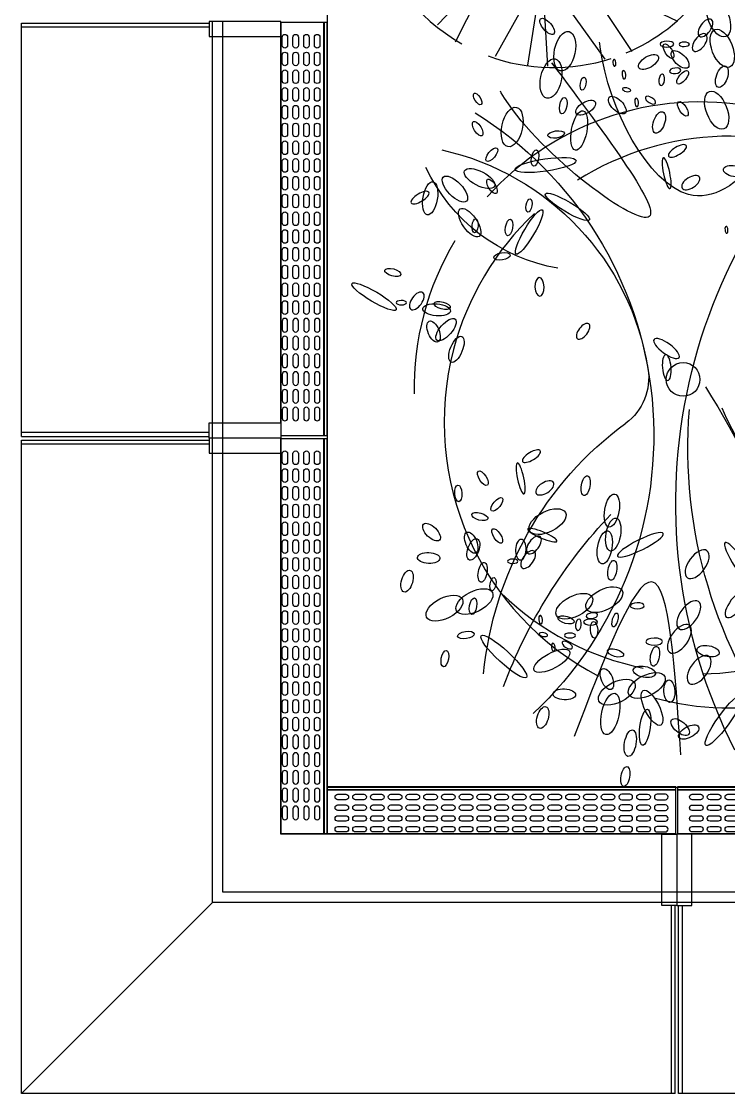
# Model space of a CAD drawing. Extents: x -284868 to 304789, y -137694 to 137894.
# Drawn here: x -79657 to -77067, y -119538 to -115613 of the extents above; entities that cross this region are included whole.
import ezdxf

# ---------------------------------------------------------------- set-up
doc = ezdxf.new("R2010")
doc.units = 0
doc.layers.get('0').update_dxf_attribs({"linetype": 'CONTINUOUS'})
for name, color, linetype in [('0-窗', 11, 'CONTINUOUS'), ('F-地漏', 8, 'CONTINUOUS'), ('P-平面植物', 251, 'CONTINUOUS')]:
    doc.layers.add(name, color=color, linetype=linetype)

# ---------------------------------------------------------------- blocks, each defined once
blk = doc.blocks.new('A$C3B8026B3')
for p, q in [((949.5, 2455), (949.5, 3870)), ((4255, 949.5), (2455, 949.5)), ((700, 700, 0), (0, 0))]:
    blk.add_line(p, q)
at = {"elevation": 0}
for points in [[(0, 3919), (688, 3919), (688, 3904.5), (0, 3904.5)], [(0, 2406), (688, 2406), (688, 2420.5), (0, 2420.5)], [(2406, 0), (2406, 688), (2420.5, 688), (2420.5, 0)]]:
    blk.add_lwpolyline(points, dxfattribs=at)
for points in [[(0, 2406), (0, 3919)], [(700, 2400), (700, 3925)], [(737.5, 2400), (737.5, 3925)], [(2400, 700), (700, 700), (700, 2400)], [(2400, 737.5), (737.5, 737.5), (737.5, 2400)], [(0, 2392), (688, 2392), (688, 2377.5), (0, 2377.5)], [(0, 0), (0, 2392)], [(2345, 949.5), (949.5, 949.5), (949.5, 2345)], [(4310, 737.5), (2400, 737.5)], [(2394, 0), (2394, 688), (2379.5, 688), (2379.5, 0)], [(4310, 700), (2400, 700)], [(2394, 0), (0, 0)], [(4304, 0), (2406, 0)]]:
    blk.add_lwpolyline(points)
for points in [[(688, 3925), (688, 3870), (949.5, 3870), (949.5, 3925)], [(688, 2400), (688, 2455), (949.5, 2455), (949.5, 2400)], [(688, 2400), (688, 2345), (949.5, 2345), (949.5, 2400)], [(2400, 688), (2345, 688), (2345, 949.5), (2400, 949.5)], [(2400, 688), (2455, 688), (2455, 949.5), (2400, 949.5)]]:
    blk.add_lwpolyline(points, close=True)
blk = doc.blocks.new('A$C06C71976')
for p, q in [((-1904, 160.1, 0), (0, 160.1)), ((-1904, 158, 0), (0, 158))]:
    blk.add_line(p, q)
blk.add_lwpolyline([(-1904, 170.5), (0, 170.5), (0, 0), (-1904, 0)], close=True)
for points in [[(-1839, 143.6), (-1809, 143.6, -1), (-1809, 123.6), (-1839, 123.6, -0.999999)], [(-1774, 143.6), (-1744, 143.6, -1), (-1744, 123.6), (-1774, 123.6, -0.999999)], [(-1709, 143.6), (-1679, 143.6, -1), (-1679, 123.6), (-1709, 123.6, -0.999999)], [(-1644, 143.6), (-1614, 143.6, -1), (-1614, 123.6), (-1644, 123.6, -0.999999)], [(-1579, 143.6), (-1549, 143.6, -1), (-1549, 123.6), (-1579, 123.6, -0.999999)], [(-1514, 143.6), (-1484, 143.6, -1), (-1484, 123.6), (-1514, 123.6, -0.999999)], [(-1449, 143.6), (-1419, 143.6, -1), (-1419, 123.6), (-1449, 123.6, -0.999999)], [(-1384, 143.6), (-1354, 143.6, -1), (-1354, 123.6), (-1384, 123.6, -0.999999)], [(-1319, 143.6), (-1289, 143.6, -1), (-1289, 123.6), (-1319, 123.6, -0.999999)], [(-1254, 143.6), (-1224, 143.6, -1), (-1224, 123.6), (-1254, 123.6, -0.999999)], [(-1189, 143.6), (-1159, 143.6, -1), (-1159, 123.6), (-1189, 123.6, -0.999999)], [(-1124, 143.6), (-1094, 143.6, -1), (-1094, 123.6), (-1124, 123.6, -0.999999)], [(-1029, 143.6), (-1059, 143.6, 1), (-1059, 123.6), (-1029, 123.6, 0.999999)], [(-964, 143.6), (-994, 143.6, 1), (-994, 123.6), (-964, 123.6, 0.999999)], [(-899, 143.6), (-929, 143.6, 1), (-929, 123.6), (-899, 123.6, 0.999999)], [(-834, 143.6), (-864, 143.6, 1), (-864, 123.6), (-834, 123.6, 0.999999)], [(-769, 143.6), (-799, 143.6, 1), (-799, 123.6), (-769, 123.6, 0.999999)], [(-704, 143.6), (-734, 143.6, 1), (-734, 123.6), (-704, 123.6, 0.999999)], [(-639, 143.6), (-669, 143.6, 1), (-669, 123.6), (-639, 123.6, 0.999999)], [(-574, 143.6), (-604, 143.6, 1), (-604, 123.6), (-574, 123.6, 0.999999)], [(-509, 143.6), (-539, 143.6, 1), (-539, 123.6), (-509, 123.6, 0.999999)], [(-444, 143.6), (-474, 143.6, 1), (-474, 123.6), (-444, 123.6, 0.999999)], [(-379, 143.6), (-409, 143.6, 1), (-409, 123.6), (-379, 123.6, 0.999999)], [(-314, 143.6), (-344, 143.6, 1), (-344, 123.6), (-314, 123.6, 0.999999)], [(-249, 143.6), (-279, 143.6, 1), (-279, 123.6), (-249, 123.6, 0.999999)], [(-184, 143.6), (-214, 143.6, 1), (-214, 123.6), (-184, 123.6, 0.999999)], [(-119, 143.6), (-149, 143.6, 1), (-149, 123.6), (-119, 123.6, 0.999999)], [(-54, 143.6), (-84, 143.6, 1), (-84, 123.6), (-54, 123.6, 0.999999)], [(-1839, 104.2), (-1809, 104.2, -1), (-1809, 84.2), (-1839, 84.2, -0.999999)], [(-1774, 104.2), (-1744, 104.2, -1), (-1744, 84.2), (-1774, 84.2, -0.999999)], [(-1709, 104.2), (-1679, 104.2, -1), (-1679, 84.2), (-1709, 84.2, -0.999999)], [(-1644, 104.2), (-1614, 104.2, -1), (-1614, 84.2), (-1644, 84.2, -0.999999)], [(-1579, 104.2), (-1549, 104.2, -1), (-1549, 84.2), (-1579, 84.2, -0.999999)], [(-1514, 104.2), (-1484, 104.2, -1), (-1484, 84.2), (-1514, 84.2, -0.999999)], [(-1449, 104.2), (-1419, 104.2, -1), (-1419, 84.2), (-1449, 84.2, -0.999999)], [(-1384, 104.2), (-1354, 104.2, -1), (-1354, 84.2), (-1384, 84.2, -0.999999)], [(-1319, 104.2), (-1289, 104.2, -1), (-1289, 84.2), (-1319, 84.2, -0.999999)], [(-1254, 104.2), (-1224, 104.2, -1), (-1224, 84.2), (-1254, 84.2, -0.999999)], [(-1189, 104.2), (-1159, 104.2, -1), (-1159, 84.2), (-1189, 84.2, -0.999999)], [(-1124, 104.2), (-1094, 104.2, -1), (-1094, 84.2), (-1124, 84.2, -0.999999)], [(-1029, 104.2), (-1059, 104.2, 1), (-1059, 84.2), (-1029, 84.2, 0.999999)], [(-964, 104.2), (-994, 104.2, 1), (-994, 84.2), (-964, 84.2, 0.999999)], [(-899, 104.2), (-929, 104.2, 1), (-929, 84.2), (-899, 84.2, 0.999999)], [(-834, 104.2), (-864, 104.2, 1), (-864, 84.2), (-834, 84.2, 0.999999)], [(-769, 104.2), (-799, 104.2, 1), (-799, 84.2), (-769, 84.2, 0.999999)], [(-704, 104.2), (-734, 104.2, 1), (-734, 84.2), (-704, 84.2, 0.999999)], [(-639, 104.2), (-669, 104.2, 1), (-669, 84.2), (-639, 84.2, 0.999999)], [(-574, 104.2), (-604, 104.2, 1), (-604, 84.2), (-574, 84.2, 0.999999)], [(-509, 104.2), (-539, 104.2, 1), (-539, 84.2), (-509, 84.2, 0.999999)], [(-444, 104.2), (-474, 104.2, 1), (-474, 84.2), (-444, 84.2, 0.999999)], [(-379, 104.2), (-409, 104.2, 1), (-409, 84.2), (-379, 84.2, 0.999999)], [(-314, 104.2), (-344, 104.2, 1), (-344, 84.2), (-314, 84.2, 0.999999)], [(-249, 104.2), (-279, 104.2, 1), (-279, 84.2), (-249, 84.2, 0.999999)], [(-184, 104.2), (-214, 104.2, 1), (-214, 84.2), (-184, 84.2, 0.999999)], [(-119, 104.2), (-149, 104.2, 1), (-149, 84.2), (-119, 84.2, 0.999999)], [(-54, 104.2), (-84, 104.2, 1), (-84, 84.2), (-54, 84.2, 0.999999)], [(-1839, 64.9), (-1809, 64.9, -1), (-1809, 44.9), (-1839, 44.9, -0.999999)], [(-1774, 64.9), (-1744, 64.9, -1), (-1744, 44.9), (-1774, 44.9, -0.999999)], [(-1709, 64.9), (-1679, 64.9, -1), (-1679, 44.9), (-1709, 44.9, -0.999999)], [(-1644, 64.9), (-1614, 64.9, -1), (-1614, 44.9), (-1644, 44.9, -0.999999)], [(-1579, 64.9), (-1549, 64.9, -1), (-1549, 44.9), (-1579, 44.9, -0.999999)], [(-1514, 64.9), (-1484, 64.9, -1), (-1484, 44.9), (-1514, 44.9, -0.999999)], [(-1449, 64.9), (-1419, 64.9, -1), (-1419, 44.9), (-1449, 44.9, -0.999999)], [(-1384, 64.9), (-1354, 64.9, -1), (-1354, 44.9), (-1384, 44.9, -0.999999)], [(-1319, 64.9), (-1289, 64.9, -1), (-1289, 44.9), (-1319, 44.9, -0.999999)], [(-1254, 64.9), (-1224, 64.9, -1), (-1224, 44.9), (-1254, 44.9, -0.999999)], [(-1189, 64.9), (-1159, 64.9, -1), (-1159, 44.9), (-1189, 44.9, -0.999999)], [(-1124, 64.9), (-1094, 64.9, -1), (-1094, 44.9), (-1124, 44.9, -0.999999)], [(-1029, 64.9), (-1059, 64.9, 1), (-1059, 44.9), (-1029, 44.9, 0.999999)], [(-964, 64.9), (-994, 64.9, 1), (-994, 44.9), (-964, 44.9, 0.999999)], [(-899, 64.9), (-929, 64.9, 1), (-929, 44.9), (-899, 44.9, 0.999999)], [(-834, 64.9), (-864, 64.9, 1), (-864, 44.9), (-834, 44.9, 0.999999)], [(-769, 64.9), (-799, 64.9, 1), (-799, 44.9), (-769, 44.9, 0.999999)], [(-704, 64.9), (-734, 64.9, 1), (-734, 44.9), (-704, 44.9, 0.999999)], [(-639, 64.9), (-669, 64.9, 1), (-669, 44.9), (-639, 44.9, 0.999999)], [(-574, 64.9), (-604, 64.9, 1), (-604, 44.9), (-574, 44.9, 0.999999)], [(-509, 64.9), (-539, 64.9, 1), (-539, 44.9), (-509, 44.9, 0.999999)], [(-444, 64.9), (-474, 64.9, 1), (-474, 44.9), (-444, 44.9, 0.999999)], [(-379, 64.9), (-409, 64.9, 1), (-409, 44.9), (-379, 44.9, 0.999999)], [(-314, 64.9), (-344, 64.9, 1), (-344, 44.9), (-314, 44.9, 0.999999)], [(-249, 64.9), (-279, 64.9, 1), (-279, 44.9), (-249, 44.9, 0.999999)], [(-184, 64.9), (-214, 64.9, 1), (-214, 44.9), (-184, 44.9, 0.999999)], [(-119, 64.9), (-149, 64.9, 1), (-149, 44.9), (-119, 44.9, 0.999999)], [(-54, 64.9), (-84, 64.9, 1), (-84, 44.9), (-54, 44.9, 0.999999)], [(-1839, 25.5), (-1809, 25.5, -1), (-1809, 5.5), (-1839, 5.5, -0.999999)], [(-1774, 25.5), (-1744, 25.5, -1), (-1744, 5.5), (-1774, 5.5, -0.999999)], [(-1709, 25.5), (-1679, 25.5, -1), (-1679, 5.5), (-1709, 5.5, -0.999999)], [(-1644, 25.5), (-1614, 25.5, -1), (-1614, 5.5), (-1644, 5.5, -0.999999)], [(-1579, 25.5), (-1549, 25.5, -1), (-1549, 5.5), (-1579, 5.5, -0.999999)], [(-1514, 25.5), (-1484, 25.5, -1), (-1484, 5.5), (-1514, 5.5, -0.999999)], [(-1449, 25.5), (-1419, 25.5, -1), (-1419, 5.5), (-1449, 5.5, -0.999999)], [(-1384, 25.5), (-1354, 25.5, -1), (-1354, 5.5), (-1384, 5.5, -0.999999)], [(-1319, 25.5), (-1289, 25.5, -1), (-1289, 5.5), (-1319, 5.5, -0.999999)], [(-1254, 25.5), (-1224, 25.5, -1), (-1224, 5.5), (-1254, 5.5, -0.999999)], [(-1189, 25.5), (-1159, 25.5, -1), (-1159, 5.5), (-1189, 5.5, -0.999999)], [(-1124, 25.5), (-1094, 25.5, -1), (-1094, 5.5), (-1124, 5.5, -0.999999)], [(-1029, 25.5), (-1059, 25.5, 1), (-1059, 5.5), (-1029, 5.5, 0.999999)], [(-964, 25.5), (-994, 25.5, 1), (-994, 5.5), (-964, 5.5, 0.999999)], [(-899, 25.5), (-929, 25.5, 1), (-929, 5.5), (-899, 5.5, 0.999999)], [(-834, 25.5), (-864, 25.5, 1), (-864, 5.5), (-834, 5.5, 0.999999)], [(-769, 25.5), (-799, 25.5, 1), (-799, 5.5), (-769, 5.5, 0.999999)], [(-704, 25.5), (-734, 25.5, 1), (-734, 5.5), (-704, 5.5, 0.999999)], [(-639, 25.5), (-669, 25.5, 1), (-669, 5.5), (-639, 5.5, 0.999999)], [(-574, 25.5), (-604, 25.5, 1), (-604, 5.5), (-574, 5.5, 0.999999)], [(-509, 25.5), (-539, 25.5, 1), (-539, 5.5), (-509, 5.5, 0.999999)], [(-444, 25.5), (-474, 25.5, 1), (-474, 5.5), (-444, 5.5, 0.999999)], [(-379, 25.5), (-409, 25.5, 1), (-409, 5.5), (-379, 5.5, 0.999999)], [(-314, 25.5), (-344, 25.5, 1), (-344, 5.5), (-314, 5.5, 0.999999)], [(-249, 25.5), (-279, 25.5, 1), (-279, 5.5), (-249, 5.5, 0.999999)], [(-184, 25.5), (-214, 25.5, 1), (-214, 5.5), (-184, 5.5, 0.999999)], [(-119, 25.5), (-149, 25.5, 1), (-149, 5.5), (-119, 5.5, 0.999999)], [(-54, 25.5), (-84, 25.5, 1), (-84, 5.5), (-54, 5.5, 0.999999)]]:
    blk.add_lwpolyline(points, format="xyb", close=True)
blk = doc.blocks.new('A$C678165FB')
for p, q in [((-36642.5, 756, 0), (-36642.5, 2269)), ((-36640.4, 756, 0), (-36640.4, 2269)), ((-36642.5, -700.5, 0), (-36642.5, 744)), ((-36640.4, -700.5, 0), (-36640.4, 744)), ((-35353, -540.4, 0), (-36630, -540.4)), ((-35353, -542.5, 0), (-36630, -542.5))]:
    blk.add_line(p, q)
blk.add_lwpolyline([(-36630.5, 3800), (-36630.5, -530.5), (-25800, -530.5)])
for points in [[(-36630, 756), (-36630, 2269), (-36800.5, 2269), (-36800.5, 756)], [(-36630, -700.5), (-36630, 744), (-36800.5, 744), (-36800.5, -700.5)], [(-35353, -530), (-36630, -530), (-36630, -700.5), (-35353, -700.5)]]:
    blk.add_lwpolyline(points, close=True)
for points in [[(-36775, 2215), (-36775, 2185, -1), (-36795, 2185), (-36795, 2215, -0.999999)], [(-36735.6, 2215), (-36735.6, 2185, -1), (-36755.6, 2185), (-36755.6, 2215, -0.999999)], [(-36696.3, 2215), (-36696.3, 2185, -1), (-36716.3, 2185), (-36716.3, 2215, -0.999999)], [(-36656.9, 2215), (-36656.9, 2185, -1), (-36676.9, 2185), (-36676.9, 2215, -0.999999)], [(-36775, 2150), (-36775, 2120, -1), (-36795, 2120), (-36795, 2150, -0.999999)], [(-36735.6, 2150), (-36735.6, 2120, -1), (-36755.6, 2120), (-36755.6, 2150, -0.999999)], [(-36696.3, 2150), (-36696.3, 2120, -1), (-36716.3, 2120), (-36716.3, 2150, -0.999999)], [(-36656.9, 2150), (-36656.9, 2120, -1), (-36676.9, 2120), (-36676.9, 2150, -0.999999)], [(-36775, 2085), (-36775, 2055, -1), (-36795, 2055), (-36795, 2085, -0.999999)], [(-36735.6, 2085), (-36735.6, 2055, -1), (-36755.6, 2055), (-36755.6, 2085, -0.999999)], [(-36696.3, 2085), (-36696.3, 2055, -1), (-36716.3, 2055), (-36716.3, 2085, -0.999999)], [(-36656.9, 2085), (-36656.9, 2055, -1), (-36676.9, 2055), (-36676.9, 2085, -0.999999)], [(-36775, 2020), (-36775, 1990, -1), (-36795, 1990), (-36795, 2020, -0.999999)], [(-36735.6, 2020), (-36735.6, 1990, -1), (-36755.6, 1990), (-36755.6, 2020, -0.999999)], [(-36696.3, 2020), (-36696.3, 1990, -1), (-36716.3, 1990), (-36716.3, 2020, -0.999999)], [(-36656.9, 2020), (-36656.9, 1990, -1), (-36676.9, 1990), (-36676.9, 2020, -0.999999)], [(-36775, 1955), (-36775, 1925, -1), (-36795, 1925), (-36795, 1955, -0.999999)], [(-36735.6, 1955), (-36735.6, 1925, -1), (-36755.6, 1925), (-36755.6, 1955, -0.999999)], [(-36696.3, 1955), (-36696.3, 1925, -1), (-36716.3, 1925), (-36716.3, 1955, -0.999999)], [(-36656.9, 1955), (-36656.9, 1925, -1), (-36676.9, 1925), (-36676.9, 1955, -0.999999)], [(-36775, 1890), (-36775, 1860, -1), (-36795, 1860), (-36795, 1890, -0.999999)], [(-36735.6, 1890), (-36735.6, 1860, -1), (-36755.6, 1860), (-36755.6, 1890, -0.999999)], [(-36696.3, 1890), (-36696.3, 1860, -1), (-36716.3, 1860), (-36716.3, 1890, -0.999999)], [(-36656.9, 1890), (-36656.9, 1860, -1), (-36676.9, 1860), (-36676.9, 1890, -0.999999)], [(-36775, 1825), (-36775, 1795, -1), (-36795, 1795), (-36795, 1825, -0.999999)], [(-36735.6, 1825), (-36735.6, 1795, -1), (-36755.6, 1795), (-36755.6, 1825, -0.999999)], [(-36696.3, 1825), (-36696.3, 1795, -1), (-36716.3, 1795), (-36716.3, 1825, -0.999999)], [(-36656.9, 1825), (-36656.9, 1795, -1), (-36676.9, 1795), (-36676.9, 1825, -0.999999)], [(-36775, 1760), (-36775, 1730, -1), (-36795, 1730), (-36795, 1760, -0.999999)], [(-36735.6, 1760), (-36735.6, 1730, -1), (-36755.6, 1730), (-36755.6, 1760, -0.999999)], [(-36696.3, 1760), (-36696.3, 1730, -1), (-36716.3, 1730), (-36716.3, 1760, -0.999999)], [(-36656.9, 1760), (-36656.9, 1730, -1), (-36676.9, 1730), (-36676.9, 1760, -0.999999)], [(-36775, 1695), (-36775, 1665, -1), (-36795, 1665), (-36795, 1695, -0.999999)], [(-36735.6, 1695), (-36735.6, 1665, -1), (-36755.6, 1665), (-36755.6, 1695, -0.999999)], [(-36696.3, 1695), (-36696.3, 1665, -1), (-36716.3, 1665), (-36716.3, 1695, -0.999999)], [(-36656.9, 1695), (-36656.9, 1665, -1), (-36676.9, 1665), (-36676.9, 1695, -0.999999)], [(-36775, 1630), (-36775, 1600, -1), (-36795, 1600), (-36795, 1630, -0.999999)], [(-36735.6, 1630), (-36735.6, 1600, -1), (-36755.6, 1600), (-36755.6, 1630, -0.999999)], [(-36696.3, 1630), (-36696.3, 1600, -1), (-36716.3, 1600), (-36716.3, 1630, -0.999999)], [(-36656.9, 1630), (-36656.9, 1600, -1), (-36676.9, 1600), (-36676.9, 1630, -0.999999)], [(-36775, 1565), (-36775, 1535, -1), (-36795, 1535), (-36795, 1565, -0.999999)], [(-36735.6, 1565), (-36735.6, 1535, -1), (-36755.6, 1535), (-36755.6, 1565, -0.999999)], [(-36696.3, 1565), (-36696.3, 1535, -1), (-36716.3, 1535), (-36716.3, 1565, -0.999999)], [(-36656.9, 1565), (-36656.9, 1535, -1), (-36676.9, 1535), (-36676.9, 1565, -0.999999)], [(-36775, 1500), (-36775, 1470, -1), (-36795, 1470), (-36795, 1500, -0.999999)], [(-36735.6, 1500), (-36735.6, 1470, -1), (-36755.6, 1470), (-36755.6, 1500, -0.999999)], [(-36696.3, 1500), (-36696.3, 1470, -1), (-36716.3, 1470), (-36716.3, 1500, -0.999999)], [(-36656.9, 1500), (-36656.9, 1470, -1), (-36676.9, 1470), (-36676.9, 1500, -0.999999)], [(-36775, 1435), (-36775, 1405, -1), (-36795, 1405), (-36795, 1435, -0.999999)], [(-36735.6, 1435), (-36735.6, 1405, -1), (-36755.6, 1405), (-36755.6, 1435, -0.999999)], [(-36696.3, 1435), (-36696.3, 1405, -1), (-36716.3, 1405), (-36716.3, 1435, -0.999999)], [(-36656.9, 1435), (-36656.9, 1405, -1), (-36676.9, 1405), (-36676.9, 1435, -0.999999)], [(-36775, 1370), (-36775, 1340, -1), (-36795, 1340), (-36795, 1370, -0.999999)], [(-36735.6, 1370), (-36735.6, 1340, -1), (-36755.6, 1340), (-36755.6, 1370, -0.999999)], [(-36696.3, 1370), (-36696.3, 1340, -1), (-36716.3, 1340), (-36716.3, 1370, -0.999999)], [(-36656.9, 1370), (-36656.9, 1340, -1), (-36676.9, 1340), (-36676.9, 1370, -0.999999)], [(-36775, 1305), (-36775, 1275, -1), (-36795, 1275), (-36795, 1305, -0.999999)], [(-36735.6, 1305), (-36735.6, 1275, -1), (-36755.6, 1275), (-36755.6, 1305, -0.999999)], [(-36696.3, 1305), (-36696.3, 1275, -1), (-36716.3, 1275), (-36716.3, 1305, -0.999999)], [(-36656.9, 1305), (-36656.9, 1275, -1), (-36676.9, 1275), (-36676.9, 1305, -0.999999)], [(-36775, 1240), (-36775, 1210, -1), (-36795, 1210), (-36795, 1240, -0.999999)], [(-36735.6, 1240), (-36735.6, 1210, -1), (-36755.6, 1210), (-36755.6, 1240, -0.999999)], [(-36696.3, 1240), (-36696.3, 1210, -1), (-36716.3, 1210), (-36716.3, 1240, -0.999999)], [(-36656.9, 1240), (-36656.9, 1210, -1), (-36676.9, 1210), (-36676.9, 1240, -0.999999)], [(-36775, 1145), (-36775, 1175, 1), (-36795, 1175), (-36795, 1145, 0.999999)], [(-36735.6, 1145), (-36735.6, 1175, 1), (-36755.6, 1175), (-36755.6, 1145, 0.999999)], [(-36696.3, 1145), (-36696.3, 1175, 1), (-36716.3, 1175), (-36716.3, 1145, 0.999999)], [(-36656.9, 1145), (-36656.9, 1175, 1), (-36676.9, 1175), (-36676.9, 1145, 0.999999)], [(-36775, 1080), (-36775, 1110, 1), (-36795, 1110), (-36795, 1080, 0.999999)], [(-36735.6, 1080), (-36735.6, 1110, 1), (-36755.6, 1110), (-36755.6, 1080, 0.999999)], [(-36696.3, 1080), (-36696.3, 1110, 1), (-36716.3, 1110), (-36716.3, 1080, 0.999999)], [(-36656.9, 1080), (-36656.9, 1110, 1), (-36676.9, 1110), (-36676.9, 1080, 0.999999)], [(-36775, 1015), (-36775, 1045, 1), (-36795, 1045), (-36795, 1015, 0.999999)], [(-36735.6, 1015), (-36735.6, 1045, 1), (-36755.6, 1045), (-36755.6, 1015, 0.999999)], [(-36696.3, 1015), (-36696.3, 1045, 1), (-36716.3, 1045), (-36716.3, 1015, 0.999999)], [(-36656.9, 1015), (-36656.9, 1045, 1), (-36676.9, 1045), (-36676.9, 1015, 0.999999)], [(-36775, 950), (-36775, 980, 1), (-36795, 980), (-36795, 950, 0.999999)], [(-36735.6, 950), (-36735.6, 980, 1), (-36755.6, 980), (-36755.6, 950, 0.999999)], [(-36696.3, 950), (-36696.3, 980, 1), (-36716.3, 980), (-36716.3, 950, 0.999999)], [(-36656.9, 950), (-36656.9, 980, 1), (-36676.9, 980), (-36676.9, 950, 0.999999)], [(-36775, 885), (-36775, 915, 1), (-36795, 915), (-36795, 885, 0.999999)], [(-36735.6, 885), (-36735.6, 915, 1), (-36755.6, 915), (-36755.6, 885, 0.999999)], [(-36696.3, 885), (-36696.3, 915, 1), (-36716.3, 915), (-36716.3, 885, 0.999999)], [(-36656.9, 885), (-36656.9, 915, 1), (-36676.9, 915), (-36676.9, 885, 0.999999)], [(-36775, 820), (-36775, 850, 1), (-36795, 850), (-36795, 820, 0.999999)], [(-36735.6, 820), (-36735.6, 850, 1), (-36755.6, 850), (-36755.6, 820, 0.999999)], [(-36696.3, 820), (-36696.3, 850, 1), (-36716.3, 850), (-36716.3, 820, 0.999999)], [(-36656.9, 820), (-36656.9, 850, 1), (-36676.9, 850), (-36676.9, 820, 0.999999)], [(-36775, 690), (-36775, 660, -1), (-36795, 660), (-36795, 690, -0.999999)], [(-36735.6, 690), (-36735.6, 660, -1), (-36755.6, 660), (-36755.6, 690, -0.999999)], [(-36696.3, 690), (-36696.3, 660, -1), (-36716.3, 660), (-36716.3, 690, -0.999999)], [(-36656.9, 690), (-36656.9, 660, -1), (-36676.9, 660), (-36676.9, 690, -0.999999)], [(-36775, 625), (-36775, 595, -1), (-36795, 595), (-36795, 625, -0.999999)], [(-36735.6, 625), (-36735.6, 595, -1), (-36755.6, 595), (-36755.6, 625, -0.999999)], [(-36696.3, 625), (-36696.3, 595, -1), (-36716.3, 595), (-36716.3, 625, -0.999999)], [(-36656.9, 625), (-36656.9, 595, -1), (-36676.9, 595), (-36676.9, 625, -0.999999)], [(-36775, 560), (-36775, 530, -1), (-36795, 530), (-36795, 560, -0.999999)], [(-36735.6, 560), (-36735.6, 530, -1), (-36755.6, 530), (-36755.6, 560, -0.999999)], [(-36696.3, 560), (-36696.3, 530, -1), (-36716.3, 530), (-36716.3, 560, -0.999999)], [(-36656.9, 560), (-36656.9, 530, -1), (-36676.9, 530), (-36676.9, 560, -0.999999)], [(-36775, 495), (-36775, 465, -1), (-36795, 465), (-36795, 495, -0.999999)], [(-36735.6, 495), (-36735.6, 465, -1), (-36755.6, 465), (-36755.6, 495, -0.999999)], [(-36696.3, 495), (-36696.3, 465, -1), (-36716.3, 465), (-36716.3, 495, -0.999999)], [(-36656.9, 495), (-36656.9, 465, -1), (-36676.9, 465), (-36676.9, 495, -0.999999)], [(-36775, 430), (-36775, 400, -1), (-36795, 400), (-36795, 430, -0.999999)], [(-36735.6, 430), (-36735.6, 400, -1), (-36755.6, 400), (-36755.6, 430, -0.999999)], [(-36696.3, 430), (-36696.3, 400, -1), (-36716.3, 400), (-36716.3, 430, -0.999999)], [(-36656.9, 430), (-36656.9, 400, -1), (-36676.9, 400), (-36676.9, 430, -0.999999)], [(-36775, 365), (-36775, 335, -1), (-36795, 335), (-36795, 365, -0.999999)], [(-36735.6, 365), (-36735.6, 335, -1), (-36755.6, 335), (-36755.6, 365, -0.999999)], [(-36696.3, 365), (-36696.3, 335, -1), (-36716.3, 335), (-36716.3, 365, -0.999999)], [(-36656.9, 365), (-36656.9, 335, -1), (-36676.9, 335), (-36676.9, 365, -0.999999)], [(-36775, 300), (-36775, 270, -1), (-36795, 270), (-36795, 300, -0.999999)], [(-36735.6, 300), (-36735.6, 270, -1), (-36755.6, 270), (-36755.6, 300, -0.999999)], [(-36696.3, 300), (-36696.3, 270, -1), (-36716.3, 270), (-36716.3, 300, -0.999999)], [(-36656.9, 300), (-36656.9, 270, -1), (-36676.9, 270), (-36676.9, 300, -0.999999)], [(-36775, 235), (-36775, 205, -1), (-36795, 205), (-36795, 235, -0.999999)], [(-36735.6, 235), (-36735.6, 205, -1), (-36755.6, 205), (-36755.6, 235, -0.999999)], [(-36696.3, 235), (-36696.3, 205, -1), (-36716.3, 205), (-36716.3, 235, -0.999999)], [(-36656.9, 235), (-36656.9, 205, -1), (-36676.9, 205), (-36676.9, 235, -0.999999)], [(-36775, 170), (-36775, 140, -1), (-36795, 140), (-36795, 170, -0.999999)], [(-36735.6, 170), (-36735.6, 140, -1), (-36755.6, 140), (-36755.6, 170, -0.999999)], [(-36696.3, 170), (-36696.3, 140, -1), (-36716.3, 140), (-36716.3, 170, -0.999999)], [(-36656.9, 170), (-36656.9, 140, -1), (-36676.9, 140), (-36676.9, 170, -0.999999)], [(-36775, 105), (-36775, 75, -1), (-36795, 75), (-36795, 105, -0.999999)], [(-36735.6, 105), (-36735.6, 75, -1), (-36755.6, 75), (-36755.6, 105, -0.999999)], [(-36696.3, 105), (-36696.3, 75, -1), (-36716.3, 75), (-36716.3, 105, -0.999999)], [(-36656.9, 105), (-36656.9, 75, -1), (-36676.9, 75), (-36676.9, 105, -0.999999)], [(-36775, 40), (-36775, 10, -1), (-36795, 10), (-36795, 40, -0.999999)], [(-36735.6, 40), (-36735.6, 10, -1), (-36755.6, 10), (-36755.6, 40, -0.999999)], [(-36696.3, 40), (-36696.3, 10, -1), (-36716.3, 10), (-36716.3, 40, -0.999999)], [(-36656.9, 40), (-36656.9, 10, -1), (-36676.9, 10), (-36676.9, 40, -0.999999)], [(-36775, -25), (-36775, -55, -1), (-36795, -55), (-36795, -25, -0.999999)], [(-36735.6, -25), (-36735.6, -55, -1), (-36755.6, -55), (-36755.6, -25, -0.999999)], [(-36696.3, -25), (-36696.3, -55, -1), (-36716.3, -55), (-36716.3, -25, -0.999999)], [(-36656.9, -25), (-36656.9, -55, -1), (-36676.9, -55), (-36676.9, -25, -0.999999)], [(-36775, -90), (-36775, -120, -1), (-36795, -120), (-36795, -90, -0.999999)], [(-36735.6, -90), (-36735.6, -120, -1), (-36755.6, -120), (-36755.6, -90, -0.999999)], [(-36696.3, -90), (-36696.3, -120, -1), (-36716.3, -120), (-36716.3, -90, -0.999999)], [(-36656.9, -90), (-36656.9, -120, -1), (-36676.9, -120), (-36676.9, -90, -0.999999)], [(-36775, -155), (-36775, -185, -1), (-36795, -185), (-36795, -155, -0.999999)], [(-36735.6, -155), (-36735.6, -185, -1), (-36755.6, -185), (-36755.6, -155, -0.999999)], [(-36696.3, -155), (-36696.3, -185, -1), (-36716.3, -185), (-36716.3, -155, -0.999999)], [(-36656.9, -155), (-36656.9, -185, -1), (-36676.9, -185), (-36676.9, -155, -0.999999)], [(-36775, -220), (-36775, -250, -1), (-36795, -250), (-36795, -220, -0.999999)], [(-36735.6, -220), (-36735.6, -250, -1), (-36755.6, -250), (-36755.6, -220, -0.999999)], [(-36696.3, -220), (-36696.3, -250, -1), (-36716.3, -250), (-36716.3, -220, -0.999999)], [(-36656.9, -220), (-36656.9, -250, -1), (-36676.9, -250), (-36676.9, -220, -0.999999)], [(-36775, -285), (-36775, -315, -1), (-36795, -315), (-36795, -285, -0.999999)], [(-36735.6, -285), (-36735.6, -315, -1), (-36755.6, -315), (-36755.6, -285, -0.999999)], [(-36696.3, -285), (-36696.3, -315, -1), (-36716.3, -315), (-36716.3, -285, -0.999999)], [(-36656.9, -285), (-36656.9, -315, -1), (-36676.9, -315), (-36676.9, -285, -0.999999)], [(-36775, -380), (-36775, -350, 1), (-36795, -350), (-36795, -380, 0.999999)], [(-36735.6, -380), (-36735.6, -350, 1), (-36755.6, -350), (-36755.6, -380, 0.999999)], [(-36696.3, -380), (-36696.3, -350, 1), (-36716.3, -350), (-36716.3, -380, 0.999999)], [(-36656.9, -380), (-36656.9, -350, 1), (-36676.9, -350), (-36676.9, -380, 0.999999)], [(-36775, -445), (-36775, -415, 1), (-36795, -415), (-36795, -445, 0.999999)], [(-36735.6, -445), (-36735.6, -415, 1), (-36755.6, -415), (-36755.6, -445, 0.999999)], [(-36696.3, -445), (-36696.3, -415, 1), (-36716.3, -415), (-36716.3, -445, 0.999999)], [(-36656.9, -445), (-36656.9, -415, 1), (-36676.9, -415), (-36676.9, -445, 0.999999)], [(-36775, -510), (-36775, -480, 1), (-36795, -480), (-36795, -510, 0.999999)], [(-36735.6, -510), (-36735.6, -480, 1), (-36755.6, -480), (-36755.6, -510, 0.999999)], [(-36696.3, -510), (-36696.3, -480, 1), (-36716.3, -480), (-36716.3, -510, 0.999999)], [(-36656.9, -510), (-36656.9, -480, 1), (-36676.9, -480), (-36676.9, -510, 0.999999)], [(-36775, -575), (-36775, -545, 1), (-36795, -545), (-36795, -575, 0.999999)], [(-36735.6, -575), (-36735.6, -545, 1), (-36755.6, -545), (-36755.6, -575, 0.999999)], [(-36696.3, -575), (-36696.3, -545, 1), (-36716.3, -545), (-36716.3, -575, 0.999999)], [(-36656.9, -575), (-36656.9, -545, 1), (-36676.9, -545), (-36676.9, -575, 0.999999)], [(-36591.5, -556.9), (-36561.5, -556.9, -1), (-36561.5, -576.9), (-36591.5, -576.9, -0.999999)], [(-36526.5, -556.9), (-36496.5, -556.9, -1), (-36496.5, -576.9), (-36526.5, -576.9, -0.999999)], [(-36461.5, -556.9), (-36431.5, -556.9, -1), (-36431.5, -576.9), (-36461.5, -576.9, -0.999999)], [(-36396.5, -556.9), (-36366.5, -556.9, -1), (-36366.5, -576.9), (-36396.5, -576.9, -0.999999)], [(-36331.5, -556.9), (-36301.5, -556.9, -1), (-36301.5, -576.9), (-36331.5, -576.9, -0.999999)], [(-36266.5, -556.9), (-36236.5, -556.9, -1), (-36236.5, -576.9), (-36266.5, -576.9, -0.999999)], [(-36201.5, -556.9), (-36171.5, -556.9, -1), (-36171.5, -576.9), (-36201.5, -576.9, -0.999999)], [(-36136.5, -556.9), (-36106.5, -556.9, -1), (-36106.5, -576.9), (-36136.5, -576.9, -0.999999)], [(-36071.5, -556.9), (-36041.5, -556.9, -1), (-36041.5, -576.9), (-36071.5, -576.9, -0.999999)], [(-36006.5, -556.9), (-35976.5, -556.9, -1), (-35976.5, -576.9), (-36006.5, -576.9, -0.999999)], [(-35941.5, -556.9), (-35911.5, -556.9, -1), (-35911.5, -576.9), (-35941.5, -576.9, -0.999999)], [(-35876.5, -556.9), (-35846.5, -556.9, -1), (-35846.5, -576.9), (-35876.5, -576.9, -0.999999)], [(-35811.5, -556.9), (-35781.5, -556.9, -1), (-35781.5, -576.9), (-35811.5, -576.9, -0.999999)], [(-35746.5, -556.9), (-35716.5, -556.9, -1), (-35716.5, -576.9), (-35746.5, -576.9, -0.999999)], [(-35681.5, -556.9), (-35651.5, -556.9, -1), (-35651.5, -576.9), (-35681.5, -576.9, -0.999999)], [(-35616.5, -556.9), (-35586.5, -556.9, -1), (-35586.5, -576.9), (-35616.5, -576.9, -0.999999)], [(-35521.5, -556.9), (-35551.5, -556.9, 1), (-35551.5, -576.9), (-35521.5, -576.9, 0.999999)], [(-35486.5, -556.9), (-35456.5, -556.9, -1), (-35456.5, -576.9), (-35486.5, -576.9, -0.999999)], [(-35391.5, -556.9), (-35421.5, -556.9, 1), (-35421.5, -576.9), (-35391.5, -576.9, 0.999999)], [(-36775, -640), (-36775, -610, 1), (-36795, -610), (-36795, -640, 0.999999)], [(-36735.6, -640), (-36735.6, -610, 1), (-36755.6, -610), (-36755.6, -640, 0.999999)], [(-36696.3, -640), (-36696.3, -610, 1), (-36716.3, -610), (-36716.3, -640, 0.999999)], [(-36656.9, -640), (-36656.9, -610, 1), (-36676.9, -610), (-36676.9, -640, 0.999999)], [(-36591.5, -596.2), (-36561.5, -596.2, -1), (-36561.5, -616.2), (-36591.5, -616.2, -0.999999)], [(-36526.5, -596.2), (-36496.5, -596.2, -1), (-36496.5, -616.2), (-36526.5, -616.2, -0.999999)], [(-36461.5, -596.2), (-36431.5, -596.2, -1), (-36431.5, -616.2), (-36461.5, -616.2, -0.999999)], [(-36396.5, -596.2), (-36366.5, -596.2, -1), (-36366.5, -616.2), (-36396.5, -616.2, -0.999999)], [(-36331.5, -596.2), (-36301.5, -596.2, -1), (-36301.5, -616.2), (-36331.5, -616.2, -0.999999)], [(-36266.5, -596.2), (-36236.5, -596.2, -1), (-36236.5, -616.2), (-36266.5, -616.2, -0.999999)], [(-36201.5, -596.2), (-36171.5, -596.2, -1), (-36171.5, -616.2), (-36201.5, -616.2, -0.999999)], [(-36136.5, -596.2), (-36106.5, -596.2, -1), (-36106.5, -616.2), (-36136.5, -616.2, -0.999999)], [(-36071.5, -596.2), (-36041.5, -596.2, -1), (-36041.5, -616.2), (-36071.5, -616.2, -0.999999)], [(-36006.5, -596.2), (-35976.5, -596.2, -1), (-35976.5, -616.2), (-36006.5, -616.2, -0.999999)], [(-35941.5, -596.2), (-35911.5, -596.2, -1), (-35911.5, -616.2), (-35941.5, -616.2, -0.999999)], [(-35876.5, -596.2), (-35846.5, -596.2, -1), (-35846.5, -616.2), (-35876.5, -616.2, -0.999999)], [(-35811.5, -596.2), (-35781.5, -596.2, -1), (-35781.5, -616.2), (-35811.5, -616.2, -0.999999)], [(-35746.5, -596.2), (-35716.5, -596.2, -1), (-35716.5, -616.2), (-35746.5, -616.2, -0.999999)], [(-35681.5, -596.2), (-35651.5, -596.2, -1), (-35651.5, -616.2), (-35681.5, -616.2, -0.999999)], [(-35616.5, -596.2), (-35586.5, -596.2, -1), (-35586.5, -616.2), (-35616.5, -616.2, -0.999999)], [(-35521.5, -596.2), (-35551.5, -596.2, 1), (-35551.5, -616.2), (-35521.5, -616.2, 0.999999)], [(-35486.5, -596.2), (-35456.5, -596.2, -1), (-35456.5, -616.2), (-35486.5, -616.2, -0.999999)], [(-35391.5, -596.2), (-35421.5, -596.2, 1), (-35421.5, -616.2), (-35391.5, -616.2, 0.999999)], [(-36591.5, -635.6), (-36561.5, -635.6, -1), (-36561.5, -655.6), (-36591.5, -655.6, -0.999999)], [(-36526.5, -635.6), (-36496.5, -635.6, -1), (-36496.5, -655.6), (-36526.5, -655.6, -0.999999)], [(-36461.5, -635.6), (-36431.5, -635.6, -1), (-36431.5, -655.6), (-36461.5, -655.6, -0.999999)], [(-36396.5, -635.6), (-36366.5, -635.6, -1), (-36366.5, -655.6), (-36396.5, -655.6, -0.999999)], [(-36331.5, -635.6), (-36301.5, -635.6, -1), (-36301.5, -655.6), (-36331.5, -655.6, -0.999999)], [(-36266.5, -635.6), (-36236.5, -635.6, -1), (-36236.5, -655.6), (-36266.5, -655.6, -0.999999)], [(-36201.5, -635.6), (-36171.5, -635.6, -1), (-36171.5, -655.6), (-36201.5, -655.6, -0.999999)], [(-36136.5, -635.6), (-36106.5, -635.6, -1), (-36106.5, -655.6), (-36136.5, -655.6, -0.999999)], [(-36071.5, -635.6), (-36041.5, -635.6, -1), (-36041.5, -655.6), (-36071.5, -655.6, -0.999999)], [(-36006.5, -635.6), (-35976.5, -635.6, -1), (-35976.5, -655.6), (-36006.5, -655.6, -0.999999)], [(-35941.5, -635.6), (-35911.5, -635.6, -1), (-35911.5, -655.6), (-35941.5, -655.6, -0.999999)], [(-35876.5, -635.6), (-35846.5, -635.6, -1), (-35846.5, -655.6), (-35876.5, -655.6, -0.999999)], [(-35811.5, -635.6), (-35781.5, -635.6, -1), (-35781.5, -655.6), (-35811.5, -655.6, -0.999999)], [(-35746.5, -635.6), (-35716.5, -635.6, -1), (-35716.5, -655.6), (-35746.5, -655.6, -0.999999)], [(-35681.5, -635.6), (-35651.5, -635.6, -1), (-35651.5, -655.6), (-35681.5, -655.6, -0.999999)], [(-35616.5, -635.6), (-35586.5, -635.6, -1), (-35586.5, -655.6), (-35616.5, -655.6, -0.999999)], [(-35521.5, -635.6), (-35551.5, -635.6, 1), (-35551.5, -655.6), (-35521.5, -655.6, 0.999999)], [(-35486.5, -635.6), (-35456.5, -635.6, -1), (-35456.5, -655.6), (-35486.5, -655.6, -0.999999)], [(-35391.5, -635.6), (-35421.5, -635.6, 1), (-35421.5, -655.6), (-35391.5, -655.6, 0.999999)], [(-36591.5, -675), (-36561.5, -675, -1), (-36561.5, -695), (-36591.5, -695, -0.999999)], [(-36526.5, -675), (-36496.5, -675, -1), (-36496.5, -695), (-36526.5, -695, -0.999999)], [(-36461.5, -675), (-36431.5, -675, -1), (-36431.5, -695), (-36461.5, -695, -0.999999)], [(-36396.5, -675), (-36366.5, -675, -1), (-36366.5, -695), (-36396.5, -695, -0.999999)], [(-36331.5, -675), (-36301.5, -675, -1), (-36301.5, -695), (-36331.5, -695, -0.999999)], [(-36266.5, -675), (-36236.5, -675, -1), (-36236.5, -695), (-36266.5, -695, -0.999999)], [(-36201.5, -675), (-36171.5, -675, -1), (-36171.5, -695), (-36201.5, -695, -0.999999)], [(-36136.5, -675), (-36106.5, -675, -1), (-36106.5, -695), (-36136.5, -695, -0.999999)], [(-36071.5, -675), (-36041.5, -675, -1), (-36041.5, -695), (-36071.5, -695, -0.999999)], [(-36006.5, -675), (-35976.5, -675, -1), (-35976.5, -695), (-36006.5, -695, -0.999999)], [(-35941.5, -675), (-35911.5, -675, -1), (-35911.5, -695), (-35941.5, -695, -0.999999)], [(-35876.5, -675), (-35846.5, -675, -1), (-35846.5, -695), (-35876.5, -695, -0.999999)], [(-35811.5, -675), (-35781.5, -675, -1), (-35781.5, -695), (-35811.5, -695, -0.999999)], [(-35746.5, -675), (-35716.5, -675, -1), (-35716.5, -695), (-35746.5, -695, -0.999999)], [(-35681.5, -675), (-35651.5, -675, -1), (-35651.5, -695), (-35681.5, -695, -0.999999)], [(-35616.5, -675), (-35586.5, -675, -1), (-35586.5, -695), (-35616.5, -695, -0.999999)], [(-35521.5, -675), (-35551.5, -675, 1), (-35551.5, -695), (-35521.5, -695, 0.999999)], [(-35486.5, -675), (-35456.5, -675, -1), (-35456.5, -695), (-35486.5, -695, -0.999999)], [(-35391.5, -675), (-35421.5, -675, 1), (-35421.5, -695), (-35391.5, -695, 0.999999)]]:
    blk.add_lwpolyline(points, format="xyb", close=True)
at = {"xscale": -1}
blk.add_blockref('A$C06C71976', (-35347, -700.5), dxfattribs=at)
blk = doc.blocks.new('yld.studio@foxmail.com-15')
at = {"color": 251}
blk.add_circle((67569.1, -97904.1), 44.8, dxfattribs=at)
for centre, start, end in [((67613.8, -97926.4), 76.8896, 138.1177), ((67693.5, -98017.5), 61.0105, 122.2385), ((67693.5, -98017.5), 133.1644, 165.3241), ((67613.8, -97926.4), 149.0435, 181.2033), ((67693.5, -98017.5), 165.3241, 242.6562), ((67613.8, -97926.4), 270.5201, 325.0744), ((67613.8, -97926.4), 226.0477, 258.5353), ((67693.5, -98017.5), 254.641, 309.1952)]:
    blk.add_arc(centre, 760, start, end, dxfattribs=at)
for centre, major_axis, ratio in [((67663.4, -96943), (19.4, -49.7), 0.514982), ((67254.3, -97031.6), (-11.3, -52.2), 0.514982), ((67673.2, -97023.9), (19.4, -49.7), 0.514982), ((67477, -97060.3), (25.5, 15.6), 0.489709), ((67217.7, -97104.4), (-11.3, -52.2), 0.514982), ((67672.1, -97099.4), (-10.1, -28.2), 0.489709), ((67658.2, -97188.3), (19.4, -49.7), 0.514982), ((67114.4, -97233.1), (-11.3, -52.2), 0.514982), ((67309.9, -97181.8), (25.5, 15.6), 0.489709), ((67292.6, -97242.3), (-10.1, -52.5), 0.38159), ((67505.1, -97221), (-10.1, -28.2), 0.489709), ((67203.3, -97334.2), (81.1, 11.7), 0.200035), ((67705.7, -97350.7), (29.4, -5.6), 0.489709), ((67261.4, -97445.4), (58.6, -34.7), 0.200035), ((67159.8, -97512.1), (-34.6, -58.6), 0.200035), ((67015.8, -97495.7), (-1.6, -18.4), 0.42873), ((66747.1, -97684.1), (58.6, -34.7), 0.200035), ((66913.5, -97719.2), (36.8, -3.3), 0.42873), ((66905.5, -97776.9), (11.5, -27.6), 0.489709), ((66938.4, -97771.9), (24.3, 27.9), 0.42873), ((66971.4, -98207), (1.2, -22.2), 0.42873), ((67005.6, -98338), (11.5, -27.6), 0.489709), ((67011.1, -98356.1), (-10.1, -28.2), 0.489709), ((67332.3, -98569.6), (1.2, -22.2), 0.42873), ((67092.3, -98640.9), (60.3, -55.5), 0.200035), ((67635.7, -98626.5), (29.4, -5.6), 0.489709), ((67465.8, -98681.4), (29.4, -5.6), 0.489709), ((67366.5, -98700.6), (11.5, -27.6), 0.489709), ((67375.5, -98793.4), (-11.9, -54.9), 0.414379), ((67467.8, -98828.7), (-6.6, -47.9), 0.283409), ((67561.1, -98828.3), (22.6, -19.6), 0.489709)]:
    blk.add_ellipse(centre, major_axis=major_axis, ratio=ratio, start_param=3.141593, end_param=9.424778, dxfattribs=at)
for centre, major_axis, ratio in [((67207.5, -96965.7), (17.5, -20.2), 0.42873), ((67530.4, -97031.6), (11.9, -18.8), 0.42873), ((67561, -97053.5), (21.2, -21.1), 0.489709), ((67567.8, -97101), (14.1, 17.2), 0.42873), ((67303.2, -97117.9), (-3.1, -17.5), 0.42873), ((67022.5, -97158.6), (9.5, -15.1), 0.42873), ((67250.3, -97176.4), (-3.9, -21.9), 0.42873), ((67393.9, -97175), (21.2, -21.1), 0.489709), ((67568.6, -97185), (11.9, -18.8), 0.42873), ((67022.6, -97237.5), (11.9, -18.8), 0.42873), ((67231.2, -97252.9), (22, 3.3), 0.42873), ((67060, -97306.9), (14.1, 17.2), 0.42873), ((67175.3, -97315.6), (-3.9, -21.9), 0.42873), ((67027.5, -97370.2), (39.5, -20.6), 0.42873), ((66896.3, -97422.6), (-7.7, -43.9), 0.42873), ((66962.2, -97398.1), (30.9, -32.1), 0.42873), ((67060.8, -97390.9), (11.9, -18.8), 0.42873), ((67159.2, -97441.7), (-3.1, -17.5), 0.42873), ((67001.3, -97487.3), (25.5, -36.5), 0.42873), ((67106.2, -97500.2), (-3.9, -21.9), 0.42873), ((67087.2, -97576.8), (22, 3.3), 0.42873), ((66796.9, -97619.6), (21.5, -5.9), 0.42873), ((66928.4, -97707.6), (21.5, -5.9), 0.42873), ((66966.2, -97824), (-14.2, -34.2), 0.42873), ((67036.5, -98166.7), (11.9, -18.8), 0.42873), ((67309.7, -98186.7), (-4.6, -26.3), 0.42873), ((67379.6, -98252.7), (-7.7, -43.9), 0.42873), ((67073.9, -98236.2), (14.1, 17.2), 0.42873), ((67028.5, -98268.7), (21.5, -5.9), 0.42873), ((67208.5, -98282.1), (47.6, 24.1), 0.514982), ((66900, -98310.1), (21.2, -21.1), 0.489709), ((67383.3, -98316.4), (-7.7, -43.9), 0.42873), ((67074.7, -98320.2), (11.9, -18.8), 0.42873), ((67360.7, -98350.6), (-7.7, -43.9), 0.42873), ((66892.4, -98378.7), (29.9, -1.4), 0.489709), ((67035.7, -98416.7), (-4.6, -26.3), 0.42873), ((67380.9, -98411.7), (-4.6, -26.3), 0.42873), ((66834.9, -98440.3), (-8.4, -28.7), 0.489709), ((67063.3, -98448.5), (-3.1, -17.5), 0.42873), ((67014.1, -98494.7), (47.6, 24.1), 0.514982), ((67359.3, -98489.6), (47.6, 24.1), 0.514982), ((66934.5, -98512.2), (47.6, 24.1), 0.514982), ((67010.4, -98507), (-3.9, -21.9), 0.42873), ((67279.7, -98507.1), (47.6, 24.1), 0.514982), ((67257.9, -98543.3), (21.5, -5.9), 0.42873), ((66991.3, -98583.6), (22, 3.3), 0.42873), ((66935.4, -98646.3), (-3.9, -21.9), 0.42873), ((67220, -98652.1), (47.1, 25.3), 0.38159), ((67389.3, -98631.2), (21.5, -5.9), 0.42873), ((67494, -98639.9), (-4.6, -26.3), 0.42873), ((67472.4, -98717.8), (47.6, 24.1), 0.514982), ((67392.8, -98735.4), (47.6, 24.1), 0.514982), ((67532.5, -98732.8), (1.5, -29.9), 0.489709), ((67253.3, -98741.3), (29.9, -1.4), 0.489709), ((67486.3, -98777), (23.4, -46.1), 0.368424), ((67677.1, -98810.2), (-47.6, -66.7), 0.200035), ((67195.7, -98802.8), (-8.4, -28.7), 0.489709), ((67428.6, -98871), (-6.2, -35.1), 0.42873), ((67583.9, -98841.6), (26.4, 14.1), 0.489709), ((67415.2, -98959.7), (-4.6, -26.3), 0.42873)]:
    blk.add_ellipse(centre, major_axis=major_axis, ratio=ratio, dxfattribs=at)
at = {"color": 251, "extrusion": (0, 0, -1)}
for centre, major_axis, ratio in [((67628.5, -96969.7), (-16.1, -22.2), 0.514982), ((67613.2, -97008.6), (-16.1, -22.2), 0.514982), ((67525.9, -97012.8), (18.3, 0.3), 0.42873), ((67571.9, -97013.2), (13.7, 0.2), 0.42873), ((67386.2, -97062.4), (1.02, -9.08), 0.42873), ((67411.5, -97094.1), (1.3, -11.3), 0.42873), ((67512.1, -97107.8), (-1.7, -15.2), 0.489709), ((67547.9, -97083.7), (15.2, 1.9), 0.489709), ((67445.3, -97167.8), (1.3, -11.3), 0.42873), ((67553.9, -97296.7), (23.5, 14.1), 0.38159), ((67525.2, -97355.9), (8.6, -41.1), 0.200035), ((67589.5, -97381), (23.2, 14.6), 0.514982), ((66869.4, -97420.7), (23.5, 14.1), 0.38159), ((67684.4, -97506.4), (1.02, -9.08), 0.42873), ((66819.6, -97700.1), (13.7, 0.2), 0.42873), ((66860.8, -97695.4), (-16.1, -22.2), 0.514982), ((67303.1, -97776.1), (-15, -19.8), 0.489709), ((67524.9, -97821.9), (33.3, -24.2), 0.336016), ((67525.5, -97872.5), (2.8, -34.2), 0.336016), ((67165.7, -98108.1), (23.5, 14.1), 0.38159), ((67137, -98167.3), (8.6, -41.1), 0.200035), ((67201.3, -98192.4), (23.2, 14.6), 0.514982), ((67172.4, -98344), (-16.1, -22.2), 0.514982), ((67455.4, -98343.8), (61, 30.3), 0.200035), ((67137.4, -98356.7), (-1.1, -27.4), 0.514982), ((67157, -98382.9), (-16.1, -22.2), 0.514982), ((67606.4, -98395.3), (-26.1, -35.9), 0.514982), ((67115.8, -98387.5), (13.7, 0.2), 0.42873), ((67710.7, -98500.7), (-27, -35.3), 0.38159), ((67583.9, -98530.6), (-26.1, -35.9), 0.514982), ((67447.1, -98505.8), (18.5, 0.3), 0.42873), ((67189.9, -98542.6), (1.3, -11.3), 0.42873), ((67290.6, -98556.3), (-1.7, -15.2), 0.489709), ((67323, -98549), (18.5, 0.3), 0.42873), ((67326.4, -98532.1), (15.2, 1.9), 0.489709), ((67388.3, -98543.5), (-5.6, -17.6), 0.42873), ((67559.1, -98593.6), (-26.1, -35.9), 0.514982), ((67268, -98584.8), (14.8, 0.2), 0.42873), ((67223.8, -98616.3), (1.3, -11.3), 0.42873), ((67492.3, -98601.1), (22.2, 0.3), 0.42873), ((67611.5, -98676.1), (-26.1, -35.9), 0.514982)]:
    blk.add_ellipse(centre, major_axis=major_axis, ratio=ratio, dxfattribs=at)
for centre, major_axis, ratio, start_param, end_param in [((69001.1, -98232.5), (-810.2, -1204.4), 1, 0.509025, 1.892273), ((67418.7, -97133.9), (11.2, -2.4), 0.42873, 3.141593, 9.424778), ((67482.3, -97161.8), (13.1, -8.1), 0.489709, 3.141593, 9.424778), ((66478.9, -98053.1), (-567.5, -838), 1, 3.105711, 4.936061), ((66772.4, -97989.1), (-386.4, -598.3), 1, 2.788021, 3.97962), ((67318.1, -97137.7), (-272.6, -392.7), 1, -0.434629, 0.525976), ((67187.2, -97658.2), (0.7, -24.8), 0.489709, 3.141593, 9.424778), ((67328, -97899.9), (15.3, -148.7), 1, 4.655583, 5.753079), ((66052.6, -98936), (-1046.4, -1553.2), 1, 3.548561, 4.075938), ((68414.2, -97664.8), (-459.3, -662), 1, -0.636767, 0.561589), ((68862.2, -98087.1), (-700.6, -1072), 1, 0.330518, 1.072389), ((67968.9, -98774.1), (-537.4, -764.5), 1, 1.051392, 1.896333), ((68350.7, -99188.4), (-780.5, -1093.4), 1, 1.306696, 1.710792), ((67194.6, -98317.9), (38.8, -16.3), 0.200035, 3.141593, 9.424778), ((67718.3, -98394.4), (37.6, -56.7), 0.200035, 3.141593, 9.424778), ((67197.2, -98582.4), (11.2, -2.4), 0.42873, 3.141593, 9.424778), ((67260.8, -98610.3), (13.1, -8.1), 0.489709, 3.141593, 9.424778)]:
    blk.add_ellipse(centre, major_axis=major_axis, ratio=ratio, start_param=start_param, end_param=end_param, dxfattribs=at)
at = {"color": 251}
for points, knots in [([(67972.5, -97028.9), (67842.1, -97237.8), (67602.7, -97621.4), (67367.4, -97180.3), (67347.5, -97011.8), (67347, -97007.4)], [0, 0, 0, 0, 251.74209, 462.284988, 467.902625, 467.902625, 467.902625, 467.902625]), ([(67219.2, -97062.1), (67368.1, -97260.6), (67674.4, -97668.7), (67174.1, -97295.7), (67083.8, -97139.5), (67083, -97138.2)], [0, 0, 0, 0, 223.251607, 459.141302, 461.114298, 461.114298, 461.114298, 461.114298]), ([(67562.7, -98902.2), (67548.2, -98675.3), (67519.3, -98224.5), (67359, -98644.8), (67279.3, -98853.5)], [0, 0, 0, 0, 93.467467, 185.701754, 185.701754, 185.701754, 185.701754])]:
    blk.add_open_spline(points, degree=3, knots=knots, dxfattribs=at)
blk = doc.blocks.new('yld.studio@foxmail.com-2-220')
at = {"color": 251, "ltscale": 100}
for p, q in [((8501.1, -109873.4), (8409.6, -109669)), ((8511.1, -109879.5), (8664.3, -109664.1)), ((8513.9, -109870.1), (8534.1, -109657.1)), ((8510.1, -109877.5), (8397.2, -109679.9)), ((8643.6, -109920.9), (8721.4, -109692)), ((8417.6, -110035.7), (8256.9, -109733.9)), ((8507.4, -109887.1), (8290.8, -109712.8)), ((8589.8, -109981.6), (8812.1, -109731.5)), ((8397.2, -109980.4), (8208.1, -109785.5)), ((8394.9, -109998.4), (8148.5, -109827.1)), ((8515.1, -109920.7), (8913.5, -109837.6)), ((8535.1, -110130.3), (8503.4, -109895.4)), ((8545.1, -110130), (8511.1, -109879.5)), ((8608.5, -109974.4), (8957.6, -109892.2)), ((8358.7, -110012.5), (8079.5, -109944.3)), ((8687.6, -110105.4), (9004.3, -109954.2)), ((8356.4, -110013.7), (8038, -110093.8)), ((8471.5, -110062), (8356.4, -110013.7)), ((8839.3, -110105.6), (9019, -110003.9)), ((8157, -110123.6), (8048.7, -110023.6)), ((8521.9, -110154.8), (8471.5, -110062)), ((8545.1, -110130), (8474.7, -110063.6)), ((8488.6, -110076.5), (8536.7, -110154.5)), ((8539, -110135.6), (8488.6, -110076.5)), ((8538, -110151.7), (8489.4, -110108)), ((8669.6, -110104.1), (8539, -110135.6)), ((8545.1, -110130), (8687.6, -110105.4)), ((8694.6, -110108.9), (9030.8, -110225)), ((8155.7, -110118.3), (8032.3, -110161.7)), ((8472.3, -110172.8), (8155.6, -110112.1)), ((8461.2, -110185.6), (8157, -110123.6)), ((8707.1, -110117.1), (8538, -110151.7)), ((8682.6, -110125.1), (8557.8, -110163.7)), ((8559.5, -110148.7), (8707.1, -110117.1)), ((8682.6, -110125.1), (8768.3, -110384.4)), ((8692.8, -110112.7), (8836.9, -110114.6)), ((8818.2, -110125.1), (9019, -110313.5)), ((9019, -110313.5), (8836.9, -110114.6)), ((8840.8, -110125.9), (9051.6, -110150.2)), ((8445.9, -110200), (8538.1, -110165.1)), ((8521.9, -110154.8), (8463.3, -110184.6)), ((8557.8, -110163.7), (8509.5, -110410)), ((8538.1, -110165.1), (8622.5, -110416.5)), ((8544.7, -110164.9), (8559.5, -110148.7)), ((8622.5, -110416.5), (8544.7, -110164.9)), ((8477.1, -110193.3), (8277.6, -110592.7)), ((8463.3, -110184.6), (8417.7, -110316.4)), ((8470.5, -110194.6), (8417.7, -110316.4)), ((8532.4, -110173.4), (8470.5, -110194.6)), ((8509.5, -110410), (8532.4, -110173.4)), ((8125, -110277.7), (8052.4, -110289.4)), ((8391, -110315.4), (8125, -110277.7)), ((8574.8, -110289.9), (8890.1, -110505.1)), ((8417.7, -110316.4), (8166.6, -110346.4)), ((8166.6, -110346.4), (8117, -110438.8)), ((8373.7, -110393.6), (8229.8, -110545.8)), ((8771.5, -110385.9), (8615.9, -110411.9)), ((8768.3, -110384.4), (8830.5, -110442)), ((8500, -110423.7), (8384.7, -110630.9)), ((8511.4, -110403.8), (8679.8, -110638.2)), ((8511.4, -110406.1), (8525.2, -110657)), ((8615.9, -110411.9), (8752.8, -110617.3)), ((8622.3, -110415), (8875.2, -110535.6)), ((8507.1, -110429.3), (8471.5, -110654.4)), ((8830.5, -110442), (8919.5, -110477.1))]:
    blk.add_line(p, q, dxfattribs=at)
for start, end in [(88.6766, 109.1318), (56.9006, 79.3688), (117.8667, 180.7636), (15.425, 43.7388), (340.9435, 3.7139), (193.5797, 240.7292), (292.8624, 322.3567), (249.5801, 287.9773)]:
    blk.add_arc((8541.4, -110156.9), 504, start, end, dxfattribs=at)

msp = doc.modelspace()

# ---------------------------------------------------------------- block references
at = {"layer": '0-窗'}
msp.add_blockref('A$C3B8026B3', (-79656.6, -119538.5), dxfattribs=at)
at = {"layer": 'F-地漏'}
msp.add_blockref('A$C678165FB', (-41906.6, -117885.8), dxfattribs=at)
at = {"layer": 'P-平面植物'}
for name, p, xscale, yscale, zscale in [('yld.studio@foxmail.com-2-220', (-89336, 34864), 1.361334557724074, 1.361334557724074, 1.361334557724074), ('yld.studio@foxmail.com-15', (-170290.5, 17911.4), 1.377219718655452, 1.377219718655452, 1.377219718655452)]:
    msp.add_blockref(name, p, dxfattribs=dict(at, xscale=xscale, yscale=yscale, zscale=zscale))

doc.saveas('drawing.dxf')
